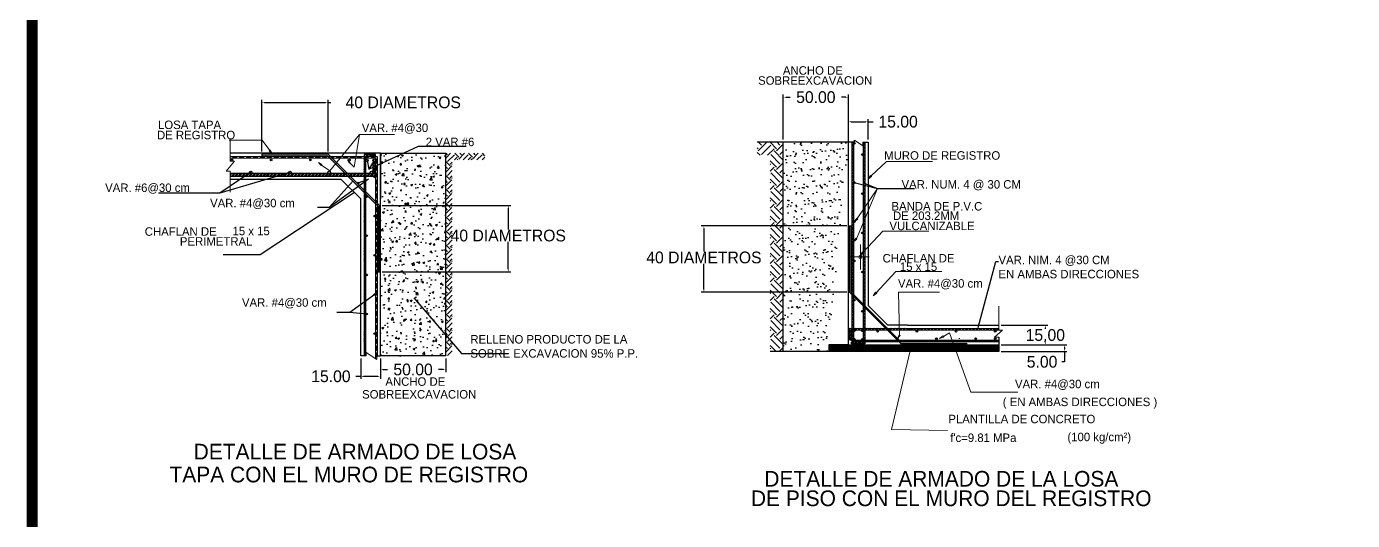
# Model space of a CAD drawing. Header units: centimetres. Extents: x -9328 to 420531, y -2964 to 1299.
# Drawn here: x -9328 to -8312, y -1149 to -771 of the extents above; entities that cross this region are included whole.
import ezdxf
from ezdxf.enums import TextEntityAlignment as Align

# ---------------------------------------------------------------- set-up
doc = ezdxf.new("R2010")
doc.units = ezdxf.units.CM
doc.header["$LTSCALE"] = 10
doc.header["$MEASUREMENT"] = 0
doc.layers.get('0').update_dxf_attribs({"linetype": 'CONTINUOUS'})
doc.layers.get('DEFPOINTS').update_dxf_attribs({"color": 2, "linetype": 'CONTINUOUS'})
for name, color, linetype in [('acero', 7, 'CONTINUOUS'), ('CONCRETO', 7, 'CONTINUOUS'), ('DIM', 7, 'CONTINUOUS'), ('MARCO', 7, 'CONTINUOUS'), ('MUROS', 3, 'CONTINUOUS'), ('REGISTRO', 1, 'CONTINUOUS'), ('TEXTOS', 7, 'CONTINUOUS'), ('VARILLAS', 30, 'CONTINUOUS')]:
    doc.layers.add(name, color=color, linetype=linetype)
doc.styles.get("Standard").update_dxf_attribs({"font": ''})
doc.styles.add('Zurich', font='')
doc.styles.get('Standard').set_extended_font_data('Zurich Ex BT')
doc.styles.get('Zurich').set_extended_font_data('Zurich Ex BT')
doc.dimstyles.get("Standard").update_dxf_attribs({"dimtxt": 9, "dimasz": 2, "dimexe": 2, "dimexo": 2, "dimgap": 0.09, "dimtad": 0, "dimtih": 1, "dimtoh": 1, "dimzin": 0, "dimdsep": 46, "dimtxsty": 'Standard', "dimcen": 0.09, "dimadec": 0, "dimazin": 0, "dimtfac": 1, "dimtofl": 0, "dimtmove": 0, "dimatfit": 3, "dimfxl": 0, "dimtolj": 1, "dimtzin": 0, "dimarcsym": 0})
pattern_1 = [(45, (-9891.169, -1443.9937), (-2.65165, 2.65165), []), (45, (-9890.285, -1443.9937), (-2.65165, 2.65165), []), (45, (-9889.4013, -1443.9937), (-2.65165, 2.65165), []), (45, (-9888.5174, -1443.9937), (-2.65165, 2.65165), [])]
pattern_2 = [(45, (-9891.169, -1443.9937), (-1.3258252, 1.3258252), []), (45, (-9890.2852, -1443.9937), (-1.3258252, 1.3258252), [])]
pattern_3 = [(45, (-9870.9797, -1711.0718), (-1.3258252, 1.3258252), []), (45, (-9870.0958, -1711.0718), (-1.3258252, 1.3258252), [])]

# ---------------------------------------------------------------- blocks, each defined once
blk = doc.blocks.new('_ClosedBlank')
at = {"color": 0, "linetype": 'ByBlock', "lineweight": -2}
for p, q in [((-1, 0.17), (0, 0)), ((-1, 0.17), (-1, -0.17)), ((0, 0), (-1, -0.17))]:
    blk.add_line(p, q, dxfattribs=at)
blk = doc.blocks.new('*D74')
at = {"layer": 'DEFPOINTS', "color": 0}
for p in [(-9071.6, -1022.8), (-9056.6, -1022.8), (-9056.6, -1038.5)]:
    blk.add_point(p, dxfattribs=at)
at = {"layer": 'DIM', "color": 0, "lineweight": -2}
for p, q in [((-9071.6, -1024.8), (-9071.6, -1040.5)), ((-9056.6, -1024.8), (-9056.6, -1040.5)), ((-9071.6, -1038.5), (-9075.5, -1038.5)), ((-9058.6, -1038.5), (-9069.6, -1038.5))]:
    blk.add_line(p, q, dxfattribs=at)
at = {"layer": 'DIM', "color": 0}
for points in [[(-9069.6, -1038.2), (-9069.6, -1038.8), (-9071.6, -1038.5)], [(-9058.6, -1038.2), (-9058.6, -1038.8), (-9056.6, -1038.5)]]:
    blk.add_solid(points, dxfattribs=at)
at = {"layer": 'DIM', "color": 0, "insert": (-9094.5, -1038.5), "char_height": 9, "attachment_point": 5}
blk.add_mtext('\\A1;15.00', dxfattribs=at)
blk = doc.blocks.new('*D75')
at = {"layer": 'DEFPOINTS', "color": 0}
for p in [(-9056.6, -1022.8), (-9006.6, -1022.8), (-9006.6, -1033.3)]:
    blk.add_point(p, dxfattribs=at)
at = {"layer": 'DIM', "color": 0, "lineweight": -2}
for p, q in [((-9056.6, -1024.8), (-9056.6, -1035.3)), ((-9006.6, -1024.8), (-9006.6, -1035.3)), ((-9054.6, -1033.3), (-9051.2, -1033.3)), ((-9008.6, -1033.3), (-9012, -1033.3))]:
    blk.add_line(p, q, dxfattribs=at)
at = {"layer": 'DIM', "color": 0}
for points in [[(-9054.6, -1032.9), (-9054.6, -1033.6), (-9056.6, -1033.3)], [(-9008.6, -1032.9), (-9008.6, -1033.6), (-9006.6, -1033.3)]]:
    blk.add_solid(points, dxfattribs=at)
at = {"layer": 'DIM', "color": 0, "insert": (-9031.6, -1033.3), "char_height": 9, "attachment_point": 5}
blk.add_mtext('\\A1;50.00', dxfattribs=at)
blk = doc.blocks.new('*D76')
at = {"layer": 'DEFPOINTS', "color": 0}
for p in [(-9147.4, -828.7), (-9147.4, -868.4), (-9096.6, -868.4)]:
    blk.add_point(p, dxfattribs=at)
at = {"layer": 'TEXTOS', "color": 0, "lineweight": -2}
for p, q in [((-9147.4, -866.4), (-9147.4, -826.7)), ((-9145.4, -828.7), (-9098.6, -828.7)), ((-9096.6, -866.4), (-9096.6, -826.7)), ((-9096.6, -828.7), (-9094.6, -828.7))]:
    blk.add_line(p, q, dxfattribs=at)
at = {"layer": 'TEXTOS', "color": 0}
for points in [[(-9145.4, -828.4), (-9145.4, -829), (-9147.4, -828.7)], [(-9098.6, -828.4), (-9098.6, -829), (-9096.6, -828.7)]]:
    blk.add_solid(points, dxfattribs=at)
at = {"layer": 'TEXTOS', "color": 0, "insert": (-9039.1, -828.7), "char_height": 9, "attachment_point": 5}
blk.add_mtext('\\A1;40 DIAMETROS', dxfattribs=at)
blk = doc.blocks.new('*D77')
at = {"layer": 'DEFPOINTS', "color": 0}
for p in [(-8698.2, -843.5), (-8698.2, -859.2), (-8683.2, -859.2)]:
    blk.add_point(p, dxfattribs=at)
at = {"layer": 'DIM', "color": 0, "lineweight": -2}
for p, q in [((-8698.2, -857.2), (-8698.2, -841.5)), ((-8683.2, -857.2), (-8683.2, -841.5)), ((-8696.2, -843.5), (-8685.2, -843.5)), ((-8683.2, -843.5), (-8679.3, -843.5))]:
    blk.add_line(p, q, dxfattribs=at)
at = {"layer": 'DIM', "color": 0}
for points in [[(-8696.2, -843.2), (-8696.2, -843.9), (-8698.2, -843.5)], [(-8685.2, -843.2), (-8685.2, -843.9), (-8683.2, -843.5)]]:
    blk.add_solid(points, dxfattribs=at)
at = {"layer": 'DIM', "color": 0, "insert": (-8660.2, -843.5), "char_height": 9, "attachment_point": 5}
blk.add_mtext('\\A1;15.00', dxfattribs=at)
blk = doc.blocks.new('*D78')
at = {"layer": 'DEFPOINTS', "color": 0}
for p in [(-8698.2, -824.7), (-8748.2, -859.2), (-8698.2, -859.2)]:
    blk.add_point(p, dxfattribs=at)
at = {"layer": 'DIM', "color": 0, "lineweight": -2}
for p, q in [((-8748.2, -857.2), (-8748.2, -822.7)), ((-8746.2, -824.7), (-8742.8, -824.7)), ((-8700.2, -824.7), (-8703.5, -824.7)), ((-8698.2, -857.2), (-8698.2, -822.7))]:
    blk.add_line(p, q, dxfattribs=at)
at = {"layer": 'DIM', "color": 0}
for points in [[(-8746.2, -824.4), (-8746.2, -825), (-8748.2, -824.7)], [(-8700.2, -824.4), (-8700.2, -825), (-8698.2, -824.7)]]:
    blk.add_solid(points, dxfattribs=at)
at = {"layer": 'DIM', "color": 0, "insert": (-8723.2, -824.7), "char_height": 9, "attachment_point": 5}
blk.add_mtext('\\A1;50.00', dxfattribs=at)
blk = doc.blocks.new('*D79')
at = {"color": 0, "lineweight": -2}
for p, q in [((-8581.2, -1014.4), (-8530.9, -1014.4)), ((-8581.2, -1019.4), (-8530.9, -1019.4)), ((-8532.9, -1016.4), (-8532.9, -1017.4)), ((-8532.9, -1019.4), (-8532.9, -1027.4)), ((-8532.9, -1027.4), (-8534.9, -1027.4))]:
    blk.add_line(p, q, dxfattribs=at)
at = {"color": 0}
for points in [[(-8533.2, -1016.4), (-8532.5, -1016.4), (-8532.9, -1014.4)], [(-8533.2, -1017.4), (-8532.5, -1017.4), (-8532.9, -1019.4)]]:
    blk.add_solid(points, dxfattribs=at)
at = {"layer": 'DEFPOINTS', "color": 0}
for p in [(-8583.2, -1014.4), (-8583.2, -1019.4), (-8532.9, -1019.4)]:
    blk.add_point(p, dxfattribs=at)
at = {"color": 0, "insert": (-8550, -1027.4), "char_height": 9, "attachment_point": 5}
blk.add_mtext('\\A1;5.00', dxfattribs=at)
blk = doc.blocks.new('*D80')
at = {"color": 0, "lineweight": -2}
for p, q in [((-8581.2, -999.4), (-8545.5, -999.4)), ((-8547.5, -1001.4), (-8547.5, -1002.2)), ((-8581.2, -1014.4), (-8545.5, -1014.4)), ((-8547.5, -1012.4), (-8547.5, -1011.6))]:
    blk.add_line(p, q, dxfattribs=at)
at = {"color": 0}
for points in [[(-8547.9, -1001.4), (-8547.2, -1001.4), (-8547.5, -999.4)], [(-8547.9, -1012.4), (-8547.2, -1012.4), (-8547.5, -1014.4)]]:
    blk.add_solid(points, dxfattribs=at)
at = {"layer": 'DEFPOINTS', "color": 0}
for p in [(-8583.2, -999.4), (-8583.2, -1014.4), (-8547.5, -1014.4)]:
    blk.add_point(p, dxfattribs=at)
at = {"color": 0, "insert": (-8547.5, -1006.9), "char_height": 9, "attachment_point": 5}
blk.add_mtext('\\A1;15.00', dxfattribs=at)
blk = doc.blocks.new('*D81')
at = {"layer": 'DEFPOINTS', "color": 0}
for p in [(-8697.5, -923.3), (-8808.9, -974.1), (-8697.5, -974.1)]:
    blk.add_point(p, dxfattribs=at)
at = {"layer": 'DIM', "color": 0, "lineweight": -2}
for p, q in [((-8699.5, -923.3), (-8810.9, -923.3)), ((-8808.9, -925.3), (-8808.9, -942.8)), ((-8808.9, -972.1), (-8808.9, -952.2)), ((-8699.5, -974.1), (-8810.9, -974.1))]:
    blk.add_line(p, q, dxfattribs=at)
at = {"layer": 'DIM', "color": 0}
for points in [[(-8809.2, -925.3), (-8808.6, -925.3), (-8808.9, -923.3)], [(-8809.2, -972.1), (-8808.6, -972.1), (-8808.9, -974.1)]]:
    blk.add_solid(points, dxfattribs=at)
at = {"layer": 'DIM', "color": 0, "insert": (-8808.9, -947.5), "char_height": 9, "attachment_point": 5}
blk.add_mtext('\\A1;40 DIAMETROS', dxfattribs=at)
blk = doc.blocks.new('*D82')
at = {"layer": 'DEFPOINTS', "color": 0}
for p in [(-9057.3, -907.7), (-9057.3, -958.5), (-8958.7, -958.5)]:
    blk.add_point(p, dxfattribs=at)
at = {"layer": 'DIM', "color": 0, "lineweight": -2}
for p, q in [((-9055.3, -907.7), (-8956.7, -907.7)), ((-8958.7, -909.7), (-8958.7, -926)), ((-8958.7, -956.5), (-8958.7, -935.4)), ((-9055.3, -958.5), (-8956.7, -958.5))]:
    blk.add_line(p, q, dxfattribs=at)
at = {"layer": 'DIM', "color": 0}
for points in [[(-8959, -909.7), (-8958.3, -909.7), (-8958.7, -907.7)], [(-8959, -956.5), (-8958.3, -956.5), (-8958.7, -958.5)]]:
    blk.add_solid(points, dxfattribs=at)
at = {"layer": 'DIM', "color": 0, "insert": (-8958.7, -930.7), "char_height": 9, "attachment_point": 5}
blk.add_mtext('\\A1;40 DIAMETROS ', dxfattribs=at)
blk = doc.blocks.new('Marco-Reg')
at = {"layer": 'MARCO', "linetype": 'Continuous', "const_width": 8.47}
blk.add_lwpolyline([(-6056.8, -1784.2), (-6056.8, 329.4), (-9323.3, 329.4), (-9323.3, -1784.2)], close=True, dxfattribs=at)

msp = doc.modelspace()

# ---------------------------------------------------------------- hatches: boundary and pattern name
h = msp.add_hatch()
h.set_pattern_fill('EARTH', color=256, scale=40, angle=45, style=0)
h.set_pattern_definition([(45, (-12608.839, -2426.834), (9e-16, 14.142136), [10, -10]), (45, (-12611.491, -2424.183), (9e-16, 14.142136), [10, -10]), (45, (-12614.143, -2421.531), (9e-16, 14.142136), [10, -10]), (135, (-12614.143, -2419.763), (-14.142136, 2e-15), [10, -10]), (135, (-12611.491, -2417.112), (-14.142136, 2e-15), [10, -10]), (135, (-12608.839, -2414.46), (-14.142136, 2e-15), [10, -10])])
h.paths.add_polyline_path([(-8748.174, -859.219), (-8768.174, -859.219), (-8768.174, -869.219), (-8758.174, -869.219), (-8758.174, -1019.387), (-8748.174, -1019.387)])
h = msp.add_hatch()
h.set_pattern_fill('AR-SAND', color=256, scale=5, style=0)
h.set_pattern_definition([(37.5, (-12608.8395, -2426.8344), (-0.314967, 9.634119), [0, -7.6, 0, -8.5, 0, -8.125]), (7.5, (-12608.84, -2426.834), (8.848884, 14.11073), [0, -4.1, 0, -6.85, 0, -2.625]), (327.5, (-12614.9895, -2426.8344), (15.57071, 0.028295), [0, -2.5, 0, -9, 0, -11.75]), (317.5, (-12614.99, -2426.834), (15.030633, 4.388378), [0, -1.25, 0, -5.9, 0, -6.75])])
edge = h.paths.add_edge_path()
edge.add_line((-8698.174, -859.219), (-8748.174, -859.219))
edge.add_line((-8748.174, -1019.387), (-8748.174, -859.219))
edge.add_line((-8698.174, -1014.387), (-8698.174, -857.225))
edge.add_line((-8698.174, -1019.387), (-8748.174, -1019.387))
edge.add_line((-8713.174, -1014.387), (-8713.174, -1019.387))
edge.add_line((-8698.174, -1014.387), (-8713.174, -1014.387))
edge.add_line((-8699.174, -1014.387), (-8713.174, -1014.387))
edge.add_line((-8699.174, -1018.387), (-8713.174, -1018.387))
edge.add_line((-8699.174, -1017.387), (-8713.174, -1017.387))
edge.add_line((-8699.174, -1016.387), (-8713.174, -1016.387))
edge.add_line((-8699.174, -1015.387), (-8713.174, -1015.387))
h = msp.add_hatch()
h.set_pattern_fill('EARTH', color=256, scale=30, angle=45, style=0)
h.set_pattern_definition([(45, (-8260.8035, -207.805), (9e-16, 10.6066), [7.5, -7.5]), (45, (-8262.792, -205.8165), (9e-16, 10.6066), [7.5, -7.5]), (45, (-8264.781, -203.828), (9e-16, 10.6066), [7.5, -7.5]), (135, (-8264.781, -202.502), (-10.6066, 9e-16), [7.5, -7.5]), (135, (-8262.792, -200.513), (-10.6066, 9e-16), [7.5, -7.5]), (135, (-8260.8035, -198.5245), (-10.6066, 9e-16), [7.5, -7.5])])
h.paths.add_polyline_path([(-9001.583, -872.657), (-8976.583, -872.657), (-8976.583, -867.657), (-9006.583, -867.657), (-9006.583, -1022.819), (-9001.583, -1022.819)])
at = {"layer": 'CONCRETO'}
h = msp.add_hatch(dxfattribs=at)
h.set_pattern_fill('AR-CONC', color=256, scale=2, style=0)
h.set_pattern_definition([(50, (-24000.275, 1409.147), (14.345204, -1.255043), [1.5, -16.5]), (355, (-24000.275, 1409.147), (-2.775027, 15.043843), [1.2, -13.2]), (100.4514, (-23999.08, 1409.043), (11.570188, 13.788791), [1.274804, -14.022842]), (46.1842, (-24000.275, 1413.147), (21.34482, -3.31038), [2.25, -24.75]), (96.6356, (-23998.496, 1412.871), (18.693254, 19.482357), [1.912206, -21.03426]), (351.1842, (-24000.275, 1413.147), (18.69324, 19.482372), [1.8, -19.8]), (21, (-23998.275, 1412.147), (11.938141, -8.052378), [1.5, -16.5]), (326, (-23998.275, 1412.147), (4.866307, 14.503001), [1.2, -13.2]), (71.4514, (-23997.28, 1411.476), (16.804453, 6.45061), [1.274804, -14.022842]), (37.5, (-24000.275, 1409.147), (0.2431971, 6.657877), [0, -13.04, 0, -13.4, 0, -13.25]), (7.5, (-24000.275, 1409.147), (5.2613907, 7.8882342), [0, -7.64, 0, -12.74, 0, -5.05]), (327.5, (-24004.735, 1409.147), (10.6764487, -0.4510974), [0, -5, 0, -15.6, 0, -20.7]), (317.5, (-24006.735, 1409.147), (11.6637234, 2.0020996), [0, -6.5, 0, -10.36, 0, -14.7])])
h.paths.add_polyline_path([(-9006.583, -867.657), (-9056.583, -867.657), (-9056.583, -902.657), (-9056.583, -1022.819), (-9006.583, -1022.819)])
at = {"layer": 'VARILLAS'}
h = msp.add_hatch(dxfattribs=at)
h.set_pattern_fill('ANSI32', color=256, scale=5, style=0)
h.set_pattern_definition(pattern_3)
h.paths.add_polyline_path([(-8694.404, -980.125, -0.01997361), (-8694.406, -980.074, -0.01997361), (-8694.404, -980.023), (-8694.404, -977.175), (-8695.674, -975.905), (-8695.674, -1001.629), (-8694.404, -1001.632)])
h.paths.add_polyline_path([(-8685.674, -985.905), (-8686.944, -984.635), (-8686.944, -1001.649), (-8685.674, -1001.652)])
h.paths.add_polyline_path([(-8694.404, -950.125, -0.03996316), (-8694.404, -950.023), (-8694.404, -947.067), (-8695.674, -947.067), (-8695.674, -974.635), (-8694.404, -975.905)])
h.paths.add_polyline_path([(-8685.674, -947.067), (-8686.944, -947.067), (-8686.944, -983.365), (-8685.674, -984.635)])
h.paths.add_polyline_path([(-8685.674, -917.685), (-8686.944, -920.707), (-8686.944, -943.412), (-8685.674, -942.035)])
h.paths.add_polyline_path([(-8694.404, -920.125, -0.03996316), (-8694.404, -920.023), (-8694.404, -890.125, -0.03996316), (-8694.404, -890.023), (-8694.404, -860.125, -0.03996316), (-8694.404, -860.023), (-8694.404, -859.219), (-8695.674, -859.219), (-8695.674, -947.067), (-8694.404, -947.067)])
h.paths.add_polyline_path([(-8685.674, -859.225), (-8686.944, -859.225), (-8686.944, -910.859), (-8685.674, -908.979)])
h.paths.add_polyline_path([(-8685.674, -908.979), (-8686.944, -910.859), (-8686.944, -920.707), (-8685.674, -917.685)])
h = msp.add_hatch(dxfattribs=at)
h.set_pattern_fill('ANSI34', color=256, scale=5, style=0)
h.set_pattern_definition(pattern_1)
h.paths.add_polyline_path([(-9096.083, -870.157), (-9171.583, -870.157), (-9171.583, -871.427), (-9094.813, -871.427)])
h.paths.add_polyline_path([(-9086.388, -870.157), (-9094.813, -870.157), (-9093.543, -871.427), (-9087.409, -871.427)])
h.paths.add_polyline_path([(-9075.351, -870.157), (-9086.388, -870.157), (-9087.409, -871.427), (-9075.548, -871.427)])
h.paths.add_polyline_path([(-9069.083, -870.157), (-9075.351, -870.157), (-9075.548, -871.427), (-9069.083, -871.427)])
h.paths.add_polyline_path([(-9067.813, -870.157), (-9069.083, -870.157), (-9069.083, -871.427), (-9067.813, -871.427)])
h.paths.add_polyline_path([(-9059.083, -870.157), (-9067.813, -870.157), (-9067.813, -871.427), (-9060.281, -871.427), (-9060.281, -904.69), (-9059.083, -905.887)])
h = msp.add_hatch(color=256, dxfattribs=at)
h.paths.add_polyline_path([(-9090.144, -874.827), (-9090.945, -875.822), (-9083.509, -883.257), (-9081.713, -883.257)])
h.paths.add_polyline_path([(-9079.813, -885.157), (-9081.609, -885.157), (-9069.083, -897.683), (-9069.083, -895.887)])
h.paths.add_polyline_path([(-9081.713, -883.257), (-9083.509, -883.257), (-9081.609, -885.157), (-9079.813, -885.157)])
h.paths.add_polyline_path([(-9067.813, -897.157), (-9069.083, -895.887), (-9069.083, -897.683), (-9067.813, -898.953)])
h.paths.add_polyline_path([(-9067.813, -897.157), (-9067.813, -898.953), (-9060.281, -906.486), (-9060.281, -904.69)])
h.paths.add_polyline_path([(-9059.083, -905.887), (-9060.281, -904.69), (-9060.281, -906.486), (-9059.083, -907.683)])
h.paths.add_polyline_path([(-9057.313, -907.657), (-9059.083, -905.887), (-9059.083, -907.683), (-9058.583, -908.183), (-9058.583, -958.457), (-9057.313, -958.457)])
h.paths.add_polyline_path([(-9093.543, -871.427), (-9095.339, -871.427), (-9090.945, -875.822), (-9090.144, -874.827)])
h.paths.add_polyline_path([(-9094.813, -870.157), (-9096.609, -870.157), (-9095.339, -871.427), (-9093.543, -871.427)])
h.paths.add_polyline_path([(-9096.583, -868.387), (-9147.383, -868.387), (-9147.383, -869.657), (-9097.109, -869.657), (-9096.609, -870.157), (-9094.813, -870.157)])
h = msp.add_hatch(dxfattribs=at)
h.set_pattern_fill('ANSI32', color=256, scale=5, style=0)
h.set_pattern_definition(pattern_2)
h.paths.add_polyline_path([(-9069.083, -868.617), (-9069.083, -870.157), (-9067.813, -870.157), (-9067.813, -869.962), (-9060.344, -869.962), (-9060.344, -868.617)])
h.paths.add_polyline_path([(-9069.083, -883.257), (-9067.813, -883.257), (-9067.813, -871.427), (-9069.083, -871.427)])
h.paths.add_polyline_path([(-9067.813, -885.157), (-9069.083, -885.157), (-9069.083, -895.887), (-9067.813, -897.157)])
h = msp.add_hatch(dxfattribs=at)
h.set_pattern_fill('ANSI32', color=256, scale=5, style=0)
h.set_pattern_definition(pattern_2)
edge = h.paths.add_edge_path()
edge.add_line((-9067.813, -1022.819), (-9067.813, -869.962))
edge.add_line((-9069.083, -1022.819), (-9069.083, -868.617))
h = msp.add_hatch(dxfattribs=at)
h.set_pattern_fill('ANSI32', color=256, scale=5, style=0)
h.set_pattern_definition(pattern_2)
h.paths.add_polyline_path([(-9171.584, -883.257), (-9171.584, -885.157), (-9081.083, -885.157), (-9082.983, -883.257), (-9095.74, -883.257, -0.06594411), (-9095.99, -883.257)])
h.paths.add_polyline_path([(-9069.083, -885.157), (-9069.083, -883.257), (-9081.713, -883.257), (-9079.813, -885.157)])
h.paths.add_polyline_path([(-9067.813, -883.257), (-9067.813, -885.157), (-9060.543, -885.157), (-9060.543, -874.533), (-9062.443, -874.533), (-9062.443, -883.257)])
h.paths.add_polyline_path([(-9067.813, -883.257), (-9069.083, -883.257), (-9069.083, -885.157), (-9067.813, -885.157)])
h = msp.add_hatch(dxfattribs=at)
h.set_pattern_fill('ANSI34', color=256, scale=5, style=0)
h.set_pattern_definition(pattern_1)
h.paths.add_polyline_path([(-9059.083, -907.157), (-9060.281, -905.96), (-9060.281, -1024.93), (-9059.288, -1025.583), (-9059.288, -1022.826), (-9059.083, -1022.825)])
msp.add_hatch(color=256, dxfattribs=at).paths.add_polyline_path([(-8696.241, -923.292), (-8697.511, -923.292), (-8697.511, -974.067), (-8695.674, -975.905), (-8695.674, -974.635), (-8696.241, -974.067)])
h = msp.add_hatch(color=256, dxfattribs=at)
h.paths.add_polyline_path([(-8658.241, -1013.337), (-8607.441, -1013.337), (-8607.441, -1012.067), (-8658.241, -1012.067), (-8658.741, -1011.567), (-8660.011, -1011.567)])
h.paths.add_polyline_path([(-8660.011, -1011.567), (-8658.741, -1011.567), (-8660.011, -1010.297), (-8661.281, -1010.297)])
h.paths.add_polyline_path([(-8661.281, -1010.297), (-8660.011, -1010.297), (-8664.115, -1006.194), (-8664.681, -1006.898)])
h.paths.add_polyline_path([(-8664.681, -1006.898), (-8664.115, -1006.194), (-8671.841, -998.467), (-8673.111, -998.467)])
h.paths.add_polyline_path([(-8673.111, -998.467), (-8671.841, -998.467), (-8673.741, -996.567), (-8675.011, -996.567)])
h.paths.add_polyline_path([(-8675.011, -996.567), (-8673.741, -996.567), (-8685.741, -984.567), (-8685.741, -985.837)])
h.paths.add_polyline_path([(-8685.741, -985.837), (-8685.741, -984.567), (-8687.011, -983.297), (-8687.011, -984.567)])
h.paths.add_polyline_path([(-8687.011, -984.567), (-8687.011, -983.297), (-8694.544, -975.764), (-8694.544, -977.034)])
h.paths.add_polyline_path([(-8695.741, -975.837), (-8694.544, -977.034), (-8694.544, -975.764), (-8695.741, -974.567)])
h = msp.add_hatch(dxfattribs=at)
h.set_pattern_fill('ANSI32', color=256, scale=5, style=0)
h.set_pattern_definition(pattern_3)
h.paths.add_polyline_path([(-8696.174, -1002.898), (-8695.674, -1002.899), (-8695.674, -1001.629), (-8697.444, -1001.625), (-8697.444, -1010.625), (-8696.174, -1010.625)])
h.paths.add_polyline_path([(-8694.404, -1001.632), (-8695.674, -1001.629), (-8695.674, -1002.899), (-8694.404, -1002.902)])
h.paths.add_polyline_path([(-8686.944, -1001.649), (-8694.404, -1001.632), (-8694.404, -1002.902), (-8693.852, -1002.903, -0.0918362), (-8693.62, -1002.903), (-8686.944, -1002.919)])
h.paths.add_polyline_path([(-8685.674, -1001.652), (-8686.944, -1001.649), (-8686.944, -1002.919), (-8685.674, -1002.922)])
h.paths.add_polyline_path([(-8659.163, -1001.713), (-8668.618, -1001.691), (-8667.345, -1002.964), (-8659.132, -1002.983)])
h.paths.add_polyline_path([(-8660.87, -1010.708), (-8685.674, -1010.708), (-8685.674, -1011.387), (-8685.674, -1011.887), (-8659.691, -1011.887)])
h.paths.add_polyline_path([(-8686.944, -1010.708), (-8687.442, -1010.708, -0.1272132), (-8687.759, -1010.708), (-8693.743, -1010.708, -0.0217608), (-8693.798, -1010.708), (-8694.404, -1010.708), (-8694.404, -1011.887), (-8686.944, -1011.887)])
h.paths.add_polyline_path([(-8694.404, -1010.708), (-8695.674, -1010.708), (-8695.674, -1011.887), (-8694.404, -1011.887)])
h.paths.add_polyline_path([(-8669.891, -1001.688), (-8685.674, -1001.652), (-8685.674, -1002.922), (-8668.618, -1002.961)])
h.paths.add_polyline_path([(-8694.404, -1002.902), (-8695.674, -1002.899), (-8695.674, -1010.708), (-8694.404, -1010.708), (-8694.404, -1010.125, -0.01997361), (-8694.406, -1010.074, -0.01997361), (-8694.404, -1010.023)])
h.paths.add_polyline_path([(-8685.674, -1002.922), (-8686.944, -1002.919), (-8686.944, -1010.708), (-8685.674, -1010.708), (-8685.674, -1009.987)])
h.paths.add_polyline_path([(-8685.674, -1011.887), (-8686.944, -1011.887), (-8686.944, -1012.387), (-8695.944, -1012.387), (-8695.938, -1013.657), (-8685.674, -1013.657)])
h.paths.add_polyline_path([(-8618.955, -1010.708), (-8659.6, -1010.708), (-8658.421, -1011.887), (-8618.531, -1011.887)])
h = msp.add_hatch(dxfattribs=at)
h.set_pattern_fill('ANSI32', color=256, scale=5, style=0)
h.set_pattern_definition(pattern_3)
h.paths.add_polyline_path([(-8583.173, -1001.887), (-8659.163, -1001.713), (-8659.132, -1002.983), (-8580.484, -1003.164), (-8580.389, -1003.078), (-8583.173, -1002.887)])
h = msp.add_hatch(dxfattribs=at)
h.set_pattern_fill('ANSI32', color=256, scale=5, style=0)
h.set_pattern_definition(pattern_3)
h.paths.add_polyline_path([(-8583.174, -1010.708), (-8618.955, -1010.708), (-8618.531, -1011.887), (-8583.174, -1011.887)])

# ---------------------------------------------------------------- linework, layer by layer
for p, q in [((-8748.174, -859.219), (-8768.174, -859.219)), ((-8694.674, -927.663), (-8695.174, -927.663)), ((-9039.896, -961.107), (-9039.896, -961.107)), ((-9038.412, -959.173), (-9038.412, -959.173)), ((-9036.888, -963.106), (-9036.888, -963.106)), ((-9035.943, -960.767), (-9035.943, -960.767)), ((-9038.441, -965.479), (-9038.441, -965.479)), ((-9036.928, -968.247), (-9036.928, -968.247)), ((-8694.258, -991.462), (-8694.258, -991.462)), ((-8698.174, -1014.387), (-8713.174, -1014.387)), ((-8713.174, -1014.387), (-8713.174, -1019.387)), ((-8699.174, -1014.387), (-8713.174, -1014.387)), ((-8699.174, -1014.387), (-8584.174, -1014.387)), ((-8698.174, -1014.387), (-8583.174, -1014.387)), ((-8698.174, -1014.387), (-8583.174, -1014.387)), ((-8613.174, -1009.687), (-8613.174, -1009.187)), ((-8748.174, -1019.387), (-8758.174, -1019.387))]:
    msp.add_line(p, q)
at = {"lineweight": 5}
for p, q in [((-8583.173, -1002.887), (-8580.389, -1003.078)), ((-9059.288, -1025.583), (-9067.486, -1020.196)), ((-9067.486, -1020.196), (-9067.486, -1022.826)), ((-9059.288, -1022.826), (-9059.288, -1025.583))]:
    msp.add_line(p, q, dxfattribs=at)
at = {"layer": 'CONCRETO'}
for p, q in [((-8698.174, -1014.387), (-8713.174, -1014.387)), ((-8698.174, -1015.387), (-8713.174, -1015.387)), ((-8699.174, -1015.387), (-8713.174, -1015.387)), ((-8698.174, -1015.387), (-8713.174, -1015.387)), ((-8698.174, -1016.387), (-8713.174, -1016.387)), ((-8699.174, -1016.387), (-8713.174, -1016.387)), ((-8698.174, -1016.387), (-8713.174, -1016.387)), ((-8698.174, -1017.387), (-8713.174, -1017.387)), ((-8699.174, -1017.387), (-8713.174, -1017.387)), ((-8698.174, -1017.387), (-8713.174, -1017.387)), ((-8698.174, -1018.387), (-8713.174, -1018.387)), ((-8699.174, -1018.387), (-8713.174, -1018.387)), ((-8698.174, -1018.387), (-8713.174, -1018.387)), ((-8698.174, -1015.387), (-8583.174, -1015.387)), ((-8698.174, -1016.387), (-8583.174, -1016.387)), ((-8698.174, -1017.387), (-8583.174, -1017.387)), ((-8698.174, -1018.387), (-8583.174, -1018.387))]:
    msp.add_line(p, q, dxfattribs=at)
at = {"layer": 'MUROS', "lineweight": 5}
msp.add_line((-8697.382, -947.067), (-8682.382, -947.067), dxfattribs=at)
at = {"layer": 'REGISTRO', "lineweight": 5}
for p, q in [((-9171.584, -873.596), (-9171.584, -856.9)), ((-8693.674, -857.642), (-8687.271, -861.849)), ((-8687.271, -861.849), (-8687.271, -859.219)), ((-9174.74, -881.387), (-9168.428, -873.596)), ((-9171.584, -881.387), (-9174.74, -881.387)), ((-9168.428, -873.596), (-9171.584, -873.596)), ((-9171.584, -897.34), (-9171.584, -881.387)), ((-8583.173, -984.705), (-8583.173, -1002.887)), ((-8580.389, -1003.078), (-8586.329, -1008.449)), ((-8586.329, -1008.449), (-8583.173, -1008.449))]:
    msp.add_line(p, q, dxfattribs=at)
at = {"layer": 'REGISTRO'}
for p, q in [((-8748.174, -1019.387), (-8748.174, -859.219)), ((-8698.174, -859.219), (-8748.174, -859.219)), ((-8698.174, -1014.387), (-8698.174, -857.225)), ((-8693.674, -859.219), (-8698.174, -859.219)), ((-8693.674, -859.225), (-8693.674, -857.642)), ((-8687.271, -859.225), (-8683.174, -859.225)), ((-8683.174, -859.225), (-8683.174, -984.227)), ((-9056.583, -867.657), (-9171.584, -867.657)), ((-9056.583, -1022.819), (-9056.583, -867.657)), ((-9056.583, -867.657), (-9006.583, -867.657)), ((-9056.583, -867.657), (-9056.583, -902.657)), ((-9006.583, -1022.819), (-9006.583, -867.657)), ((-9086.583, -887.657), (-9171.584, -887.657)), ((-9086.583, -887.657), (-9071.583, -902.657)), ((-9071.583, -1022.819), (-9071.583, -902.657)), ((-8652.95, -999.227), (-8668.174, -999.227)), ((-8652.95, -999.227), (-8583.174, -999.387)), ((-8698.174, -1014.387), (-8583.174, -1014.387)), ((-8583.174, -1008.449), (-8583.174, -1014.387)), ((-8583.174, -1014.387), (-8583.174, -1019.387)), ((-9067.486, -1022.819), (-9071.583, -1022.819)), ((-9059.288, -1022.826), (-9056.583, -1022.819)), ((-9006.583, -1022.819), (-9056.583, -1022.819)), ((-8583.174, -1019.387), (-8748.174, -1019.387)), ((-8698.174, -1019.387), (-8748.174, -1019.387))]:
    msp.add_line(p, q, dxfattribs=at)
at = {"layer": 'TEXTOS'}
msp.add_line((-8676, -894.663), (-8647.588, -894.663), dxfattribs=at)
at = {"layer": 'TEXTOS', "lineweight": 5, "extrusion": (0, 0, -1)}
msp.add_lwpolyline([(9141.318, -865.42), (9147.015, -857.626), (9172.528, -857.626)], dxfattribs=at)
at = {"layer": 'TEXTOS', "lineweight": 5}
for points in [[(-9101.649, -876.653), (-9095.285, -881.218), (-9072.719, -853.164), (-9045.918, -853.164)], [(-9080.094, -874.942), (-9076.613, -878.305), (-9072.719, -853.164)], [(-8680.926, -885.003), (-8669.082, -873.938), (-8633.784, -873.938)], [(-8692.156, -933.112), (-8676, -894.663)], [(-8691.523, -917.636), (-8676, -894.663)], [(-8686.981, -943.453), (-8672.019, -927.227), (-8636.722, -927.227)], [(-8677.005, -974.486), (-8662.043, -958.26), (-8626.746, -958.26)], [(-8659.034, -1006.937), (-8659.847, -974.114), (-8628.397, -974.114)], [(-8625.586, -1007.889), (-8620.96, -1005.132), (-8604.628, -1050.544), (-8568.443, -1050.544)], [(-8650.887, -1018.863), (-8665.371, -1079.219), (-8622.319, -1079.992)]]:
    msp.add_lwpolyline(points, dxfattribs=at)
at = {"layer": 'VARILLAS'}
for p, q in [((-8695.674, -859.212), (-8695.674, -1011.887)), ((-8694.404, -859.212), (-8694.404, -1011.887)), ((-8686.944, -859.22), (-8686.944, -1012.387)), ((-8685.674, -859.225), (-8685.674, -1013.657)), ((-9067.813, -872.062), (-9067.813, -872.057)), ((-9059.083, -870.157), (-9059.083, -1022.825)), ((-9060.543, -885.157), (-9062.443, -885.157)), ((-8697.511, -923.292), (-8697.511, -974.067)), ((-8697.511, -923.292), (-8696.241, -923.292)), ((-8696.241, -923.292), (-8696.241, -974.067)), ((-8697.511, -974.067), (-8658.241, -1013.337)), ((-8658.241, -1012.067), (-8696.241, -974.067)), ((-8683.174, -984.227), (-8668.174, -999.227)), ((-8697.444, -1001.625), (-8583.173, -1001.887)), ((-8697.444, -1001.625), (-8697.444, -1010.625)), ((-8696.174, -1002.898), (-8580.484, -1003.164)), ((-8696.174, -1002.898), (-8696.174, -1010.638)), ((-8697.444, -1010.625), (-8696.174, -1010.625)), ((-8686.944, -1012.387), (-8695.944, -1012.387)), ((-8695.938, -1013.657), (-8695.944, -1012.387)), ((-8685.674, -1013.657), (-8695.938, -1013.657)), ((-8695.674, -1010.708), (-8583.174, -1010.708)), ((-8695.674, -1011.887), (-8583.174, -1011.887)), ((-8685.674, -1009.987), (-8685.674, -1011.387)), ((-8607.441, -1012.067), (-8658.241, -1012.067)), ((-8658.241, -1013.337), (-8607.441, -1013.337))]:
    msp.add_line(p, q, dxfattribs=at)
at = {"layer": 'VARILLAS', "lineweight": 15}
msp.add_line((-9171.583, -870.157), (-9059.083, -870.157), dxfattribs=at)
at = {"layer": 'VARILLAS', "lineweight": 5}
for q in [(-8689.129, -937.393), (-8689.129, -956.74)]:
    msp.add_line((-8689.129, -947.067), q, dxfattribs=at)
at = {"layer": 'VARILLAS', "lineweight": 15}
msp.add_lwpolyline([(-9171.583, -871.427), (-9060.281, -871.427), (-9060.281, -1024.93)], dxfattribs=at)
at = {"layer": 'VARILLAS'}
msp.add_lwpolyline([(-9057.313, -958.457), (-9057.313, -907.657), (-9096.583, -868.387), (-9147.383, -868.387), (-9147.383, -869.657), (-9097.109, -869.657), (-9058.583, -908.183), (-9058.583, -958.457)], close=True, dxfattribs=at)
for points in [[(-9067.813, -1022.819), (-9067.813, -869.962), (-9060.344, -869.962), (-9060.344, -868.617), (-9069.083, -868.617), (-9069.083, -1022.819)], [(-9171.583, -885.157), (-9060.543, -885.157), (-9060.543, -874.533), (-9062.443, -874.533), (-9062.443, -883.257), (-9171.583, -883.257)]]:
    msp.add_lwpolyline(points, dxfattribs=at)
for centre, radius in [((-8693.771, -860.074), 0.635), ((-9170.275, -872.776), 0.635), ((-9140.275, -872.776), 0.635), ((-9110.275, -872.776), 0.635), ((-9080.275, -872.776), 0.635), ((-9066.808, -873.088), 0.95), ((-9061.406, -873.054), 0.95), ((-8687.588, -868.627), 0.635), ((-9155.865, -882.232), 0.95), ((-9125.865, -882.249), 0.95), ((-9095.865, -882.315), 0.95), ((-9063.401, -882.285), 0.95), ((-9073.557, -890.379), 0.635), ((-9060.997, -885.814), 0.635), ((-8693.771, -890.074), 0.635), ((-9067.164, -900.798), 0.635), ((-8687.588, -898.627), 0.635), ((-9060.997, -915.814), 0.635), ((-8693.771, -920.074), 0.635), ((-9067.164, -930.798), 0.635), ((-8687.588, -928.627), 0.635), ((-9060.997, -945.814), 0.635), ((-8693.771, -950.074), 0.635), ((-9067.164, -960.798), 0.635), ((-8687.588, -958.627), 0.635), ((-9060.997, -975.814), 0.635), ((-8693.771, -980.074), 0.635), ((-9067.164, -990.798), 0.635), ((-8687.588, -988.627), 0.635), ((-8693.737, -1003.528), 0.635), ((-8687.588, -1003.627), 0.635), ((-8675.87, -1004.011), 0.635), ((-8645.87, -1004.011), 0.635), ((-8615.87, -1004.011), 0.635), ((-8585.87, -1004.011), 0.635), ((-9060.997, -1005.814), 0.635), ((-8693.771, -1010.074), 0.635), ((-8687.6, -1010.094), 0.635), ((-8660.87, -1009.698), 0.635), ((-8630.87, -1009.698), 0.635), ((-8600.87, -1009.698), 0.635), ((-8585.87, -1009.698), 0.635)]:
    msp.add_circle(centre, radius, dxfattribs=at)
at = {"layer": 'VARILLAS', "lineweight": 5}
msp.add_circle((-8689.129, -947.067), 1.253, dxfattribs=at)

# ---------------------------------------------------------------- block references
at = {"layer": 'DIM'}
msp.add_blockref('Marco-Reg', (0, 0), dxfattribs=at)
at = {"layer": 'DIM', "lineweight": 5, "xscale": 3.315649865969803, "yscale": 3.315649865880914, "zscale": 3.315649865875882, "rotation": 227.3202943381092}
msp.add_blockref('_ClosedBlank', (-8689.229, -945.891), dxfattribs=at)
at = {"layer": 'TEXTOS', "lineweight": 5, "extrusion": (0, 0, -1), "xscale": 2.940005789522617, "yscale": 2.940005789550014, "zscale": 2.940005789546198, "rotation": 233.8339626211619}
msp.add_blockref('_ClosedBlank', (9139.583, -867.793), dxfattribs=at)
at = {"layer": 'TEXTOS', "lineweight": 5}
for p, xscale, yscale, zscale, rotation in [((-9081.817, -872.56), 2.940005789504956, 2.940005789550014, 2.940005789546198, 125.8820172384909), ((-9103.907, -874.77), 2.940005789484935, 2.940005789550014, 2.940005789546198, 140.1755824056786), ((-8683.174, -887.441), 3.315649865969803, 3.315649865880914, 3.315649865875882, 227.3202943381092), ((-8693.771, -920.074), 3.315649865969803, 3.315649865880914, 3.315649865875882, 227.3202943381092), ((-8694.404, -935.55), 3.315649865969803, 3.315649865880914, 3.315649865875882, 227.3202943381092), ((-8679.253, -976.923), 3.315649865969803, 3.315649865880914, 3.315649865875882, 227.3202943381092), ((-8660.87, -1009.698), 3.31564986591745, 3.315649865880914, 3.315649865875882, 236.3658520891741), ((-8628.435, -1009.586), 3.315649865814426, 3.315649865880914, 3.315649865875882, 210.7878705434696), ((-8652.082, -1015.771), 3.315649865885175, 3.315649865880914, 3.315649865875882, 111.1240583494346)]:
    msp.add_blockref('_ClosedBlank', p, dxfattribs=dict(at, xscale=xscale, yscale=yscale, zscale=zscale, rotation=rotation))

# ---------------------------------------------------------------- texts
at = {"style": 'Zurich'}
for s, p in [('PLANTILLA DE CONCRETO', (-8621.745, -1074.447)), ("f'c=9.81 MPa", (-8620.316, -1088.769)), ('(100 kg/cm²)', (-8530.568, -1088.17))]:
    msp.add_text(s, height=6.5, dxfattribs=at).set_placement(p)
at = {"layer": 'acero', "insert": (-8583.352, -946.091), "char_height": 6.5, "width": 185.18451, "attachment_point": 1}
msp.add_mtext('\\A1;VAR. NIM. 4 @30 CM \\PEN AMBAS DIRECCIONES', dxfattribs=at)
at = {"layer": 'TEXTOS', "lineweight": 5}
for s, height, p in [('ANCHO DE ', 6.5, (-8724.272, -804.233)), ('            SOBREEXCAVACION           ', 6.5, (-8724.911, -811.902)), ('2 VAR #6', 6.5, (-9003.298, -858.96)), ('MURO DE REGISTRO', 6.5, (-8626.434, -869.333)), ('VAR. NUM. 4 @ 30 CM', 6.5, (-8611.882, -891.471)), ('            BANDA DE P.V.C           ', 6.5, (-8631.712, -908.232)), ('DE 203.2MM', 6.5, (-8638.782, -915.477)), ('            VULCANIZABLE      ', 6.5, (-8641.502, -923.266)), ('CHAFLAN DE', 6.5, (-9209.507, -927.583)), ('PERIMETRAL', 6.5, (-9182.38, -935.158)), ('15 x 15', 6.5, (-9155.599, -927.184)), ('CHAFLAN DE', 6.5, (-8644.578, -948.04)), ('15 x 15', 6.5, (-8644.578, -954.532)), ('ANCHO DE', 6.5, (-9029.849, -1042.5)), ('SOBREEXCAVACION', 6.5, (-9026.889, -1052.272)), ('DETALLE DE ARMADO DE LOSA', 12, (-9076.081, -1096.147)), ('TAPA CON EL MURO DE REGISTRO', 12, (-9080.797, -1113.69))]:
    msp.add_text(s, height=height, dxfattribs=at).set_placement(p, align=Align.MIDDLE_CENTER)
for s, height, p in [('LOSA TAPA', 6.5, (-9226.897, -849.106)), ('DE REGISTRO', 6.5, (-9227.681, -856.937)), ('VAR. #4@30', 6.5, (-9070.879, -851.383)), ('VAR. #6@30 cm', 6.5, (-9267.368, -897.291)), ('VAR. #4@30 cm', 6.5, (-9187.015, -909.026)), ('VAR. #4@30 cm', 6.5, (-8660.324, -970.587)), ('VAR. #4@30 cm', 6.5, (-9162.618, -985.209)), ('VAR. #4@30 cm', 6.5, (-8570.734, -1047.598)), ('( EN AMBAS DIRECCIONES )', 6.5, (-8580.097, -1061.311)), ('DETALLE DE ARMADO DE LA LOSA', 12, (-8762.658, -1122.968)), ('DE PISO CON EL MURO DEL REGISTRO', 12, (-8772.919, -1137.894))]:
    msp.add_text(s, height=height, dxfattribs=at).set_placement(p)
at = {"layer": 'TEXTOS', "insert": (-8987.744, -1006.86), "char_height": 6.5, "width": 141.56755, "attachment_point": 1}
msp.add_mtext('RELLENO PRODUCTO DE LA SOBRE EXCAVACION 95% P.P.', dxfattribs=at)

# ---------------------------------------------------------------- dimensions: what is measured, and where the dimension line sits
for base, p1, p2, picture, middle in [((-8547.52, -1014.387), (-8583.174, -999.387), (-8583.174, -1014.387), '*D80', (-8547.52, -1006.887)), ((-8532.869, -1019.387), (-8583.174, -1014.387), (-8583.174, -1019.387), '*D79', (-8549.988, -1027.387))]:
    dim = msp.add_linear_dim(base=base, p1=p1, p2=p2, angle=90, dimstyle='Standard')
    dim.commit()
    dim.dimension.update_dxf_attribs({"geometry": picture, "text_midpoint": middle, "dimtype": 160})
at = {"layer": 'DIM'}
for base, p1, p2, picture, middle in [((-8698.174, -824.7), (-8748.174, -859.219), (-8698.174, -859.219), '*D78', (-8723.174, -824.7)), ((-9056.583, -1038.515), (-9071.583, -1022.819), (-9056.583, -1022.819), '*D74', (-9094.52, -1038.515))]:
    dim = msp.add_linear_dim(base=base, p1=p1, p2=p2, dimstyle='Standard', dxfattribs=at)
    dim.commit()
    dim.dimension.update_dxf_attribs({"geometry": picture, "text_midpoint": middle, "dimtype": 160})
dim = msp.add_linear_dim(base=(-8698.174, -843.53), p1=(-8683.174, -859.225), p2=(-8698.174, -859.225), angle=180, dimstyle='Standard', dxfattribs=at)
dim.commit()
dim.dimension.update_dxf_attribs({"geometry": '*D77', "text_midpoint": (-8660.237, -843.53), "dimtype": 160})
for base, p1, p2, text, picture, middle in [((-8958.671, -958.457), (-9057.313, -907.657), (-9057.313, -958.457), '40 DIAMETROS ', '*D82', (-8958.671, -930.698)), ((-8808.886, -974.067), (-8697.511, -923.292), (-8697.511, -974.067), '40 DIAMETROS', '*D81', (-8808.886, -947.495))]:
    dim = msp.add_linear_dim(base=base, p1=p1, p2=p2, angle=90, text=text, dimstyle='Standard', dxfattribs=at)
    dim.commit()
    dim.dimension.update_dxf_attribs({"geometry": picture, "text_midpoint": middle, "dimtype": 160})
dim = msp.add_linear_dim(base=(-9006.583, -1033.276), p1=(-9056.583, -1022.819), p2=(-9006.583, -1022.819), dimstyle='Standard', dxfattribs=at)
dim.commit()
dim.dimension.update_dxf_attribs({"geometry": '*D75', "text_midpoint": (-9031.583, -1033.276)})
at = {"layer": 'TEXTOS'}
dim = msp.add_linear_dim(base=(-9147.383, -828.686), p1=(-9096.583, -868.387), p2=(-9147.383, -868.387), text='40 DIAMETROS', dimstyle='Standard', dxfattribs=at)
dim.commit()
dim.dimension.update_dxf_attribs({"geometry": '*D76', "text_midpoint": (-9039.066, -828.686), "dimtype": 160})

# ---------------------------------------------------------------- leaders
at = {"layer": 'acero'}
for points in [[(-8693.771, -890.074), (-8676, -894.663)], [(-8685.674, -890.744), (-8676, -894.663)], [(-8598.829, -1001.158), (-8585.442, -950.591), (-8583.442, -950.591)]]:
    msp.add_leader(points, dimstyle='Standard', override={"dimgap": 0.09, "dimtad": 0}, dxfattribs=at)
at = {"layer": 'CONCRETO'}
for points in [[(-9125.865, -882.249), (-9179.444, -898.111), (-9226.585, -898.111)], [(-9155.865, -882.232), (-9179.444, -898.111)]]:
    msp.add_leader(points, dimstyle='Standard', override={"dimgap": 0.09, "dimtad": 0, "dimldrblk": 'ClosedBlank'}, dxfattribs=at)
at = {"layer": 'TEXTOS'}
for points, override in [([(-9066.808, -873.088), (-9065.533, -879.932), (-9027.436, -862.21), (-8990.955, -862.21)], {"dimgap": 0.09, "dimtad": 0}), ([(-9061.406, -873.054), (-9065.533, -879.932)], {"dimgap": 0.09, "dimtad": 0}), ([(-9073.557, -890.379), (-9065.614, -887.534), (-9095.836, -909.291), (-9104.774, -909.251)], {"dimgap": 0.09, "dimtad": 0}), ([(-9077.583, -888.657), (-9095.836, -909.291)], {"dimgap": 0.09, "dimtad": 0}), ([(-9076.498, -897.787), (-9148.641, -945.396), (-9176.992, -945.515)], {"dimgap": 0.09, "dimtad": 0}), ([(-9060.997, -975.814), (-9079.907, -989.573), (-9089.915, -989.573)], {"dimgap": 0.09, "dimtad": 0}), ([(-9030.933, -978.302), (-8994.475, -1021.013), (-8958.581, -1021.013)], {"dimasz": 5, "dimgap": 0.09, "dimtad": 0}), ([(-9067.164, -990.798), (-9079.907, -989.573)], {"dimgap": 0.09, "dimtad": 0})]:
    msp.add_leader(points, dimstyle='Standard', override=override, dxfattribs=at)

doc.saveas('drawing.dxf')
